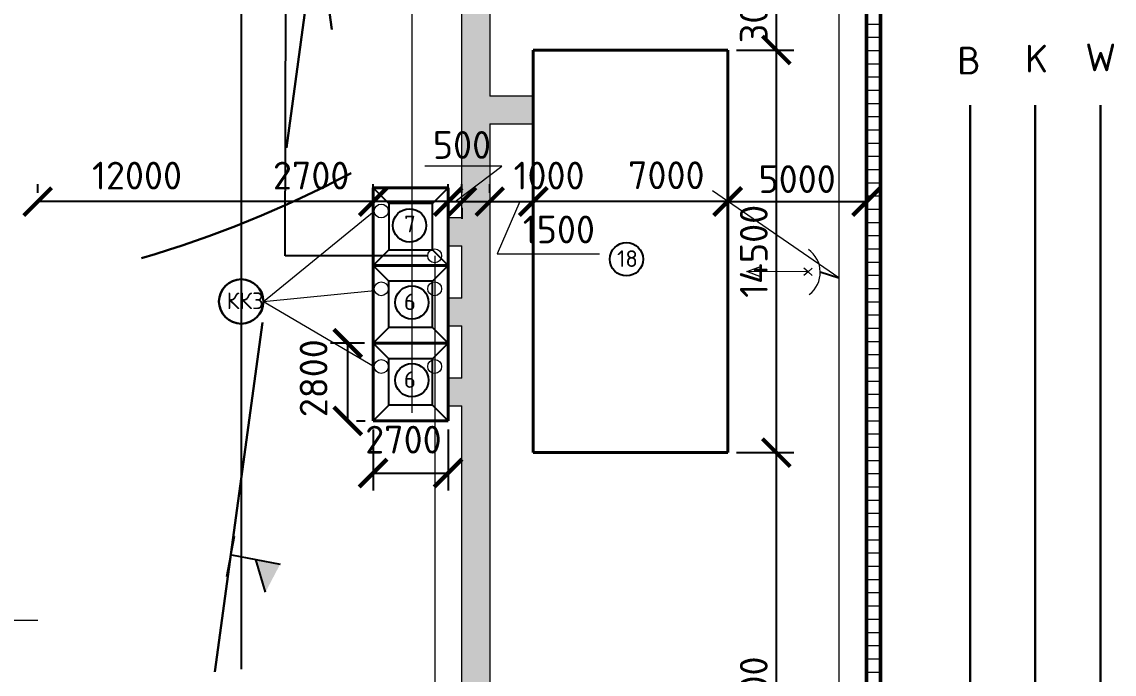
# Model space of a CAD drawing. Header units: millimetres. Extents: x -782 to 10910, y 3841 to 13237.
# Drawn here: x 6476.3 to 6555, y 9066.8 to 9113.8 of the extents above; entities that cross this region are included whole.
import ezdxf

# ---------------------------------------------------------------- set-up
doc = ezdxf.new("R2010")
doc.units = ezdxf.units.MM
doc.linetypes.add('штриховая2', pattern=[9.525, 6.35, -3.175])
doc.layers.add('1', color=7, linetype='Continuous')
for name, color, linetype, lineweight in [('желтый', 2, 'Continuous', 30), ('красный', 1, 'Continuous', 30), ('Оbводка', 1, 'Continuous', 90), ('Тонкая 0.3', 140, 'Continuous', 25)]:
    doc.layers.add(name, color=color, linetype=linetype, lineweight=lineweight)
doc.styles.add('2.5', font='isocpeur.ttf', dxfattribs={"height": 2})
doc.styles.add('Isocpeur', font='isocpeur.ttf')
doc.dimstyles.new('М500 стройгенп', dxfattribs={"dimtxt": 2, "dimasz": 2, "dimexe": 1.25, "dimexo": 0.625, "dimtad": 1, "dimlfac": 500, "dimtxsty": '2.5', "dimblk": 'ARCHTICK', "dimcen": 2.5, "dimadec": 0, "dimazin": 0, "dimtfac": 1, "dimtmove": 0, "dimatfit": 3, "dimfxl": 1, "dimarcsym": 0})

# ---------------------------------------------------------------- blocks, each defined once
blk = doc.blocks.new('_ArchTick')
at = {"color": 0, "linetype": 'ByBlock', "const_width": 0.15}
blk.add_lwpolyline([(-0.5, -0.5), (0.5, 0.5)], dxfattribs=at)
blk = doc.blocks.new('*D597')
at = {"color": 0, "lineweight": -2, "transparency": 16777216}
for p, q in [((6507.035, 9100.877), (6505.035, 9100.877)), ((6507.035, 9100.877), (6508.035, 9100.877)), ((6508.035, 9100.877), (6510.035, 9100.877)), ((6507.035, 9100.428), (6507.035, 9099.627)), ((6508.035, 9100.428), (6508.035, 9099.627))]:
    blk.add_line(p, q, dxfattribs=at)
at = {"layer": 'Defpoints', "color": 0, "lineweight": -3, "transparency": 16777216}
for p in [(6507.035, 9101.053), (6508.035, 9101.053), (6508.035, 9100.877)]:
    blk.add_point(p, dxfattribs=at)
at = {"color": 0, "lineweight": -2, "transparency": 16777216, "xscale": 2, "yscale": 2, "zscale": 2}
blk.add_blockref('_ArchTick', (6507.035, 9100.877), dxfattribs=at)
at = {"color": 0, "lineweight": -2, "transparency": 16777216, "xscale": 2, "yscale": 2, "zscale": 2, "rotation": 180}
blk.add_blockref('_ArchTick', (6508.035, 9100.877), dxfattribs=at)
at = {"color": 0, "lineweight": 20, "transparency": 16777216, "insert": (6508.035, 9104.959), "char_height": 2, "attachment_point": 5, "style": '2.5'}
blk.add_mtext('500', dxfattribs=at)
blk = doc.blocks.new('*D598')
at = {"color": 0, "lineweight": -2, "transparency": 16777216}
for p, q in [((6508.035, 9101.502), (6508.035, 9102.127)), ((6510.035, 9101.502), (6510.035, 9102.127)), ((6508.035, 9100.877), (6510.035, 9100.877))]:
    blk.add_line(p, q, dxfattribs=at)
at = {"layer": 'Defpoints', "color": 0, "lineweight": -3, "transparency": 16777216}
for p in [(6508.035, 9100.877), (6510.035, 9100.877), (6510.035, 9100.877)]:
    blk.add_point(p, dxfattribs=at)
at = {"color": 0, "lineweight": -2, "transparency": 16777216, "xscale": 2, "yscale": 2, "zscale": 2, "rotation": 180}
blk.add_blockref('_ArchTick', (6508.035, 9100.877), dxfattribs=at)
at = {"color": 0, "lineweight": -2, "transparency": 16777216, "xscale": 2, "yscale": 2, "zscale": 2}
blk.add_blockref('_ArchTick', (6510.035, 9100.877), dxfattribs=at)
at = {"color": 0, "lineweight": 20, "transparency": 16777216, "insert": (6514.308, 9102.752), "char_height": 2, "attachment_point": 5, "style": '2.5'}
blk.add_mtext('1000', dxfattribs=at)
blk = doc.blocks.new('*D599')
at = {"color": 0, "lineweight": -2, "transparency": 16777216}
for p, q in [((6510.035, 9101.502), (6510.035, 9102.127)), ((6513.173, 9101.502), (6513.173, 9102.127)), ((6510.035, 9100.877), (6513.173, 9100.877))]:
    blk.add_line(p, q, dxfattribs=at)
at = {"layer": 'Defpoints', "color": 0, "lineweight": -3, "transparency": 16777216}
for p in [(6510.035, 9100.877), (6513.173, 9100.877), (6513.173, 9100.877)]:
    blk.add_point(p, dxfattribs=at)
at = {"color": 0, "lineweight": -2, "transparency": 16777216, "xscale": 2, "yscale": 2, "zscale": 2, "rotation": 180}
blk.add_blockref('_ArchTick', (6510.035, 9100.877), dxfattribs=at)
at = {"color": 0, "lineweight": -2, "transparency": 16777216, "xscale": 2, "yscale": 2, "zscale": 2}
blk.add_blockref('_ArchTick', (6513.173, 9100.877), dxfattribs=at)
at = {"color": 0, "lineweight": 20, "transparency": 16777216, "insert": (6515.013, 9098.872), "char_height": 2, "attachment_point": 5, "style": '2.5'}
blk.add_mtext('1500', dxfattribs=at)
blk = doc.blocks.new('*D600')
at = {"color": 0, "lineweight": -2, "transparency": 16777216}
for p, q in [((6513.173, 9101.502), (6513.173, 9102.151)), ((6527.173, 9101.502), (6527.173, 9102.151)), ((6513.173, 9100.901), (6527.173, 9100.901))]:
    blk.add_line(p, q, dxfattribs=at)
at = {"layer": 'Defpoints', "color": 0, "lineweight": -3, "transparency": 16777216}
for p in [(6513.173, 9100.877), (6527.173, 9100.901), (6527.173, 9100.877)]:
    blk.add_point(p, dxfattribs=at)
at = {"color": 0, "lineweight": -2, "transparency": 16777216, "xscale": 2, "yscale": 2, "zscale": 2, "rotation": 180}
blk.add_blockref('_ArchTick', (6513.173, 9100.901), dxfattribs=at)
at = {"color": 0, "lineweight": -2, "transparency": 16777216, "xscale": 2, "yscale": 2, "zscale": 2}
blk.add_blockref('_ArchTick', (6527.173, 9100.901), dxfattribs=at)
at = {"color": 0, "lineweight": 20, "transparency": 16777216, "insert": (6522.75, 9102.776), "char_height": 2, "attachment_point": 5, "style": '2.5'}
blk.add_mtext('7000', dxfattribs=at)
blk = doc.blocks.new('*D585')
at = {"color": 0, "lineweight": -2, "transparency": 16777216}
for p, q in [((6527.173, 9101.502), (6527.173, 9102.127)), ((6537.173, 9101.502), (6537.173, 9102.127)), ((6527.173, 9100.877), (6537.173, 9100.877))]:
    blk.add_line(p, q, dxfattribs=at)
at = {"layer": 'Defpoints', "color": 0, "lineweight": -3, "transparency": 16777216}
for p in [(6527.173, 9100.877), (6537.173, 9100.877), (6537.173, 9100.877)]:
    blk.add_point(p, dxfattribs=at)
at = {"color": 0, "lineweight": -2, "transparency": 16777216, "xscale": 2, "yscale": 2, "zscale": 2, "rotation": 180}
blk.add_blockref('_ArchTick', (6527.173, 9100.877), dxfattribs=at)
at = {"color": 0, "lineweight": -2, "transparency": 16777216, "xscale": 2, "yscale": 2, "zscale": 2}
blk.add_blockref('_ArchTick', (6537.173, 9100.877), dxfattribs=at)
at = {"color": 0, "lineweight": 20, "transparency": 16777216, "insert": (6532.173, 9102.502), "char_height": 2, "attachment_point": 5, "style": '2.5'}
blk.add_mtext('5000', dxfattribs=at)
blk = doc.blocks.new('*D601')
at = {"color": 0, "lineweight": -2, "transparency": 16777216}
for p, q in [((6501.635, 9101.502), (6501.635, 9102.127)), ((6507.035, 9101.502), (6507.035, 9102.127)), ((6507.035, 9100.877), (6501.635, 9100.877))]:
    blk.add_line(p, q, dxfattribs=at)
at = {"layer": 'Defpoints', "color": 0, "lineweight": -3, "transparency": 16777216}
for p in [(6501.635, 9100.877), (6501.635, 9100.877), (6507.035, 9100.877)]:
    blk.add_point(p, dxfattribs=at)
at = {"color": 0, "lineweight": -2, "transparency": 16777216, "xscale": 2, "yscale": 2, "zscale": 2, "rotation": 180}
blk.add_blockref('_ArchTick', (6501.635, 9100.877), dxfattribs=at)
at = {"color": 0, "lineweight": -2, "transparency": 16777216, "xscale": 2, "yscale": 2, "zscale": 2}
blk.add_blockref('_ArchTick', (6507.035, 9100.877), dxfattribs=at)
at = {"color": 0, "lineweight": 20, "transparency": 16777216, "insert": (6497.173, 9102.752), "char_height": 2, "attachment_point": 5, "style": '2.5'}
blk.add_mtext('2700', dxfattribs=at)
blk = doc.blocks.new('*D586')
at = {"color": 0, "lineweight": -2, "transparency": 16777216}
for p, q in [((6477.48, 9101.502), (6477.48, 9102.127)), ((6501.635, 9101.502), (6501.635, 9102.127)), ((6501.635, 9100.877), (6477.48, 9100.877))]:
    blk.add_line(p, q, dxfattribs=at)
at = {"layer": 'Defpoints', "color": 0, "lineweight": -3, "transparency": 16777216}
for p in [(6477.48, 9100.877), (6477.48, 9100.877), (6501.635, 9100.877)]:
    blk.add_point(p, dxfattribs=at)
at = {"color": 0, "lineweight": -2, "transparency": 16777216, "xscale": 2, "yscale": 2, "zscale": 2, "rotation": 180}
blk.add_blockref('_ArchTick', (6477.48, 9100.877), dxfattribs=at)
at = {"color": 0, "lineweight": -2, "transparency": 16777216, "xscale": 2, "yscale": 2, "zscale": 2}
blk.add_blockref('_ArchTick', (6501.635, 9100.877), dxfattribs=at)
at = {"color": 0, "lineweight": 20, "transparency": 16777216, "insert": (6484.632, 9102.752), "char_height": 2, "attachment_point": 5, "style": '2.5'}
blk.add_mtext('12000', dxfattribs=at)
blk = doc.blocks.new('*D609')
at = {"color": 0, "lineweight": -2, "transparency": 16777216}
for p, q in [((6527.798, 9082.797), (6531.926, 9082.797)), ((6530.676, 9046.814), (6530.676, 9082.797)), ((6526.406, 9046.814), (6531.926, 9046.814))]:
    blk.add_line(p, q, dxfattribs=at)
at = {"layer": 'Defpoints', "color": 0, "lineweight": -3, "transparency": 16777216}
for p in [(6527.173, 9082.797), (6530.676, 9082.797), (6525.781, 9046.814)]:
    blk.add_point(p, dxfattribs=at)
at = {"color": 0, "lineweight": -2, "transparency": 16777216, "xscale": 2, "yscale": 2, "zscale": 2}
for p, rotation in [((6530.676, 9082.797), 90), ((6530.676, 9046.814), 270)]:
    blk.add_blockref('_ArchTick', p, dxfattribs=dict(at, rotation=rotation))
at = {"color": 0, "lineweight": 20, "transparency": 16777216, "insert": (6529.051, 9064.805), "char_height": 2, "attachment_point": 5, "rotation": 90, "style": '2.5'}
blk.add_mtext('18000', dxfattribs=at)
blk = doc.blocks.new('*D610')
at = {"color": 0, "lineweight": -2, "transparency": 16777216}
for p, q in [((6527.798, 9111.797), (6531.926, 9111.797)), ((6530.676, 9082.797), (6530.676, 9111.797)), ((6527.798, 9082.797), (6531.926, 9082.797))]:
    blk.add_line(p, q, dxfattribs=at)
at = {"layer": 'Defpoints', "color": 0, "lineweight": -3, "transparency": 16777216}
for p in [(6527.173, 9111.797), (6530.676, 9111.797), (6527.173, 9082.797)]:
    blk.add_point(p, dxfattribs=at)
at = {"color": 0, "lineweight": -2, "transparency": 16777216, "xscale": 2, "yscale": 2, "zscale": 2}
for p, rotation in [((6530.676, 9111.797), 90), ((6530.676, 9082.797), 270)]:
    blk.add_blockref('_ArchTick', p, dxfattribs=dict(at, rotation=rotation))
at = {"color": 0, "lineweight": 20, "transparency": 16777216, "insert": (6529.051, 9097.297), "char_height": 2, "attachment_point": 5, "rotation": 90, "style": '2.5'}
blk.add_mtext('14500', dxfattribs=at)
blk = doc.blocks.new('*D618')
at = {"color": 0, "lineweight": -2, "transparency": 16777216}
for p, q in [((6501.635, 9084.454), (6501.635, 9080.075)), ((6507.035, 9084.454), (6507.035, 9080.075)), ((6501.635, 9081.325), (6507.035, 9081.325))]:
    blk.add_line(p, q, dxfattribs=at)
at = {"layer": 'Defpoints', "color": 0, "lineweight": -3, "transparency": 16777216}
for p in [(6501.635, 9085.079), (6507.035, 9085.079), (6507.035, 9081.325)]:
    blk.add_point(p, dxfattribs=at)
at = {"color": 0, "lineweight": -2, "transparency": 16777216, "xscale": 2, "yscale": 2, "zscale": 2, "rotation": 180}
blk.add_blockref('_ArchTick', (6501.635, 9081.325), dxfattribs=at)
at = {"color": 0, "lineweight": -2, "transparency": 16777216, "xscale": 2, "yscale": 2, "zscale": 2}
blk.add_blockref('_ArchTick', (6507.035, 9081.325), dxfattribs=at)
at = {"color": 0, "lineweight": 20, "transparency": 16777216, "insert": (6503.819, 9083.734), "char_height": 2, "attachment_point": 5, "style": '2.5'}
blk.add_mtext('2700', dxfattribs=at)
blk = doc.blocks.new('*D619')
at = {"color": 0, "lineweight": -2, "transparency": 16777216}
for p, q in [((6501.01, 9090.679), (6498.56, 9090.679)), ((6499.81, 9085.079), (6499.81, 9090.679)), ((6500.435, 9085.079), (6501.06, 9085.079))]:
    blk.add_line(p, q, dxfattribs=at)
at = {"layer": 'Defpoints', "color": 0, "lineweight": -3, "transparency": 16777216}
for p in [(6499.81, 9090.679), (6501.635, 9090.679), (6499.81, 9085.079)]:
    blk.add_point(p, dxfattribs=at)
at = {"color": 0, "lineweight": -2, "transparency": 16777216, "xscale": 2, "yscale": 2, "zscale": 2}
for p, rotation in [((6499.81, 9090.679), 90), ((6499.81, 9085.079), 270)]:
    blk.add_blockref('_ArchTick', p, dxfattribs=dict(at, rotation=rotation))
at = {"color": 0, "lineweight": 20, "transparency": 16777216, "insert": (6497.348, 9088.159), "char_height": 2, "attachment_point": 5, "rotation": 90, "style": '2.5'}
blk.add_mtext('2800', dxfattribs=at)
blk = doc.blocks.new('*D594')
at = {"color": 0, "lineweight": -2, "transparency": 16777216}
for p, q in [((6519.798, 9117.797), (6531.926, 9117.797)), ((6530.676, 9111.797), (6530.676, 9117.797)), ((6527.798, 9111.797), (6531.926, 9111.797))]:
    blk.add_line(p, q, dxfattribs=at)
at = {"layer": 'Defpoints', "color": 0, "lineweight": -3, "transparency": 16777216}
for p in [(6519.173, 9117.797), (6530.676, 9117.797), (6527.173, 9111.797)]:
    blk.add_point(p, dxfattribs=at)
at = {"color": 0, "lineweight": -2, "transparency": 16777216, "xscale": 2, "yscale": 2, "zscale": 2}
for p, rotation in [((6530.676, 9117.797), 90), ((6530.676, 9111.797), 270)]:
    blk.add_blockref('_ArchTick', p, dxfattribs=dict(at, rotation=rotation))
at = {"color": 0, "lineweight": 25, "transparency": 16777216, "insert": (6529.051, 9115.043), "char_height": 2, "attachment_point": 5, "rotation": 90, "style": '2.5'}
blk.add_mtext('3000', dxfattribs=at)

msp = doc.modelspace()

# ---------------------------------------------------------------- hatches: boundary and pattern name
at = {"lineweight": 20}
h = msp.add_hatch(dxfattribs=at)
h.set_pattern_fill('AR-CONC', color=256, scale=0.02)
h.set_pattern_definition([(50, (4026.885, 5926.6053), (3.6436934, -0.3187817), [0.381, -4.191]), (355, (4026.885, 5926.6053), (-0.7048684, 3.821137), [0.3048, -3.3528117]), (100.45144, (4027.1887, 5926.5787), (2.938825, 3.502355), [0.3238002, -3.561805]), (46.1842, (4026.885, 5927.6213), (5.421581, -0.8408466), [0.5715, -6.2865]), (96.63556, (4027.337, 5927.551), (4.748083, 4.9485225), [0.4857005, -5.342712]), (351.18415, (4026.885, 5927.621), (4.748083, 4.9485225), [0.457199, -5.029195]), (21, (4027.393, 5927.3673), (3.0322878, -2.045304), [0.381, -4.191]), (326, (4027.393, 5927.3673), (1.2360406, 3.6837593), [0.3048, -3.3528]), (71.451445, (4027.6458, 5927.197), (4.2683284, 1.6384554), [0.3238002, -3.5617988]), (37.5, (4026.885, 5926.6053), (0.06177207, 1.69110078), [0, -3.31216, 0, -3.4036, 0, -3.3655]), (7.5, (4026.885, 5926.6053), (1.33639325, 2.0036115), [0, -1.94056, 0, -3.23596, 0, -1.2827]), (327.5, (4025.7522, 5926.6053), (2.7118119, -0.1145749), [0, -1.27, 0, -3.9624, 0, -5.2578]), (317.5, (4025.2442, 5926.6053), (2.9625836, 0.5085298), [0, -1.651, 0, -2.63144, 0, -3.7338])])
h.paths.add_polyline_path([(6513.781172, 9021.404385), (6512.781172, 9021.404385), (6512.781172, 9025.404375), (6513.781172, 9025.404375), (6513.781172, 9027.404375), (6512.781172, 9027.404375), (6512.781172, 9031.404365), (6513.781172, 9031.404365), (6513.781172, 9033.404365), (6512.781172, 9033.404365), (6512.781172, 9037.404355), (6513.781172, 9037.404355), (6513.781172, 9039.404355), (6512.781172, 9039.404355), (6512.781172, 9042.764344), (6513.781172, 9042.764344), (6513.781172, 9044.764344), (6512.781172, 9044.764344), (6512.781172, 9048.601544), (6510.781172, 9048.601544), (6510.781172, 9021.404385), (6492.070904, 9021.404385), (6492.070904, 9028.01465), (6510.781172, 9028.01465), (6510.781172, 9030.01465), (6508.270877, 9030.01465), (6508.270877, 9031.014535), (6506.270877, 9031.014592), (6506.270877, 9030.01465), (6502.870886, 9030.01465), (6502.870886, 9031.01465), (6500.870886, 9031.01465), (6500.870886, 9030.01465), (6497.470895, 9030.01465), (6497.470895, 9031.01465), (6495.470895, 9031.01465), (6495.470895, 9030.01465), (6492.070904, 9030.01465), (6492.070904, 9031.01465), (6490.070904, 9031.01465), (6490.070904, 9030.01465), (6490.070904, 9028.01465), (6490.070904, 9016.61547), (6492.070904, 9016.61547), (6492.070904, 9019.404385), (6510.781172, 9019.404385), (6510.781172, 9016.61547), (6512.781172, 9016.61547), (6512.781172, 9019.404385), (6513.781172, 9019.404385)])
h.paths.add_polyline_path([(6512.781172, 9050.814465), (6510.035111, 9050.814465), (6510.035111, 9053.551762), (6508.035111, 9053.551762), (6508.035111, 9048.814465), (6510.781172, 9048.814465), (6510.781172, 9048.601544), (6512.781172, 9048.601544)])
h.paths.add_polyline_path([(6510.035111, 9057.142529), (6508.035111, 9057.142529), (6508.035111, 9053.551762), (6510.035111, 9053.551762)])
h.paths.add_polyline_path([(6510.035111, 9106.48407), (6513.172605, 9106.48407), (6513.172605, 9108.48407), (6510.035111, 9108.48407), (6510.035111, 9119.838838), (6508.035111, 9118.245306), (6508.035111, 9099.699074), (6507.035111, 9099.699074), (6507.035111, 9097.699074), (6508.035111, 9097.699074), (6508.035111, 9093.924772), (6507.035111, 9093.924772), (6507.035111, 9092.441175), (6507.035111, 9091.924772), (6508.035111, 9091.924772), (6508.035111, 9088.169466), (6507.035111, 9088.169466), (6507.035111, 9086.841184), (6507.035111, 9086.169466), (6508.035111, 9086.169466), (6508.035111, 9057.142529), (6510.035111, 9057.142529)])
h.paths.add_polyline_path([(6510.035111, 9154.325265), (6508.035111, 9154.325265), (6508.035111, 9152.334496), (6510.035111, 9152.334496)])
h.paths.add_polyline_path([(6510.035111, 9156.316034), (6508.035111, 9156.316034), (6508.035111, 9154.325265), (6510.035111, 9154.325265)])
h.paths.add_polyline_path([(6510.035111, 9183.905936), (6508.035111, 9183.494355), (6508.035111, 9156.316034), (6510.035111, 9156.316034)])
h.paths.add_polyline_path([(6360.57102, 9024.340223), (6363.571015, 9024.340223), (6363.571015, 9027.220218), (6360.57102, 9027.220218)], flags=9)
h.paths.add_polyline_path([(6357.528508, 9214.556619), (6360.768503, 9214.556619), (6360.768503, 9217.436615), (6357.528508, 9217.436615)], flags=9)
h.paths.add_polyline_path([(6231.332662, 9218.900235), (6234.572656, 9218.900235), (6234.572656, 9221.78023), (6231.332662, 9221.78023)], flags=9)
h.paths.add_polyline_path([(6231.272662, 9024.340223), (6234.632656, 9024.340223), (6234.632656, 9027.220218), (6231.272662, 9027.220218)], flags=9)
h.paths.add_polyline_path([(6471.45222, 9024.340223), (6474.692215, 9024.340223), (6474.692215, 9027.220218), (6471.45222, 9027.220218)], flags=9)
h.paths.add_polyline_path([(6490.987901, 9218.900235), (6493.987896, 9218.900235), (6493.987896, 9221.78023), (6490.987901, 9221.78023)], flags=9)
h.paths.add_polyline_path([(6517.79397, 9051.516969), (6521.99397, 9051.516969), (6521.99397, 9056.316969), (6517.79397, 9056.316969)], flags=9)
h.paths.add_polyline_path([(6517.723695, 9055.572645), (6521.923695, 9055.572645), (6521.923695, 9060.372645), (6517.723695, 9060.372645)], flags=9)
h.paths.add_polyline_path([(6208.176784, 9114.453668), (6213.196784, 9114.453668), (6213.196784, 9120.067002), (6208.176784, 9120.067002)], flags=9)
h.paths.add_polyline_path([(6365.325555, 9253.671465), (6370.345555, 9253.671465), (6370.345555, 9259.284798), (6365.325555, 9259.284798)], flags=9)
h.paths.add_polyline_path([(6516.251567, 9149.195588), (6519.451567, 9149.195588), (6519.451567, 9153.995588), (6516.251567, 9153.995588)], flags=9)
h.paths.add_polyline_path([(6516.562407, 9152.152843), (6519.162407, 9152.152843), (6519.162407, 9156.952843), (6516.562407, 9156.952843)], flags=9)
h.paths.add_polyline_path([(6516.415697, 9155.066176), (6519.015697, 9155.066176), (6519.015697, 9159.866176), (6516.415697, 9159.866176)], flags=9)
h.paths.add_polyline_path([(6495.873183, 9092.355936), (6499.233177, 9092.355936), (6499.233177, 9095.235931), (6495.873183, 9095.235931)], flags=9)
h.paths.add_polyline_path([(6495.873183, 9052.224711), (6499.353177, 9052.224711), (6499.353177, 9055.104706), (6495.873183, 9055.104706)], flags=9)
h.paths.add_polyline_path([(6527.263828, 9052.224711), (6530.623822, 9052.224711), (6530.623822, 9055.104706), (6527.263828, 9055.104706)], flags=9)
h.paths.add_polyline_path([(6485.615096, 9239.065095), (6487.655093, 9239.065095), (6487.655093, 9241.94509), (6485.615096, 9241.94509)], flags=9)
h.paths.add_polyline_path([(6519.363728, 9132.893055), (6521.403725, 9132.893055), (6521.403725, 9135.77305), (6519.363728, 9135.77305)], flags=9)
h.paths.add_polyline_path([(6518.932387, 9095.392238), (6520.972384, 9095.392238), (6520.972384, 9098.272233), (6518.932387, 9098.272233)], flags=9)
h.paths.add_polyline_path([(6500.354024, 9035.791606), (6501.914022, 9035.791606), (6501.914022, 9038.671602), (6500.354024, 9038.671602)], flags=25)
h.paths.add_polyline_path([(6489.934946, 9036.095319), (6491.374944, 9036.095319), (6491.374944, 9038.975315), (6489.934946, 9038.975315)], flags=9)
h.paths.add_polyline_path([(6494.954033, 9035.791606), (6496.514031, 9035.791606), (6496.514031, 9038.671602), (6494.954033, 9038.671602)], flags=25)
h.paths.add_polyline_path([(6512.254757, 9208.566535), (6514.054754, 9208.566535), (6514.054754, 9211.446531), (6512.254757, 9211.446531)], flags=9)
h.paths.add_polyline_path([(6518.91799, 9042.751817), (6520.357988, 9042.751817), (6520.357988, 9045.631812), (6518.91799, 9045.631812)], flags=9)
h.paths.add_polyline_path([(6506.944759, 9235.949613), (6509.104755, 9235.949613), (6509.104755, 9238.829609), (6506.944759, 9238.829609)], flags=9)
h.paths.add_polyline_path([(6500.82283, 9120.110239), (6502.862826, 9120.110239), (6502.862826, 9122.990234), (6500.82283, 9122.990234)], flags=9)
h.paths.add_polyline_path([(6496.686391, 9240.311002), (6498.726387, 9240.311002), (6498.726387, 9243.190998), (6496.686391, 9243.190998)], flags=9)
h.paths.add_polyline_path([(6503.568085, 9086.684285), (6505.008082, 9086.684285), (6505.008082, 9089.564281), (6503.568085, 9089.564281)], flags=9)
h.paths.add_polyline_path([(6519.510105, 9019.879181), (6520.710103, 9019.879181), (6520.710103, 9022.759176), (6519.510105, 9022.759176)], flags=9)
h.paths.add_polyline_path([(6513.239592, 9194.776921), (6514.67959, 9194.776921), (6514.67959, 9197.656917), (6513.239592, 9197.656917)], flags=9)
h.paths.add_polyline_path([(6498.624572, 9208.88051), (6500.664569, 9208.88051), (6500.664569, 9211.760506), (6498.624572, 9211.760506)], flags=9)
h.paths.add_polyline_path([(6498.78591, 9192.596245), (6500.825907, 9192.596245), (6500.825907, 9195.47624), (6498.78591, 9195.47624)], flags=9)
h.paths.add_polyline_path([(6498.863272, 9203.6489), (6500.30327, 9203.6489), (6500.30327, 9206.528895), (6498.863272, 9206.528895)], flags=9)
h.paths.add_polyline_path([(6510.659934, 9001.033636), (6512.099931, 9001.033636), (6512.099931, 9003.913631), (6510.659934, 9003.913631)], flags=9)
h.paths.add_polyline_path([(6519.279173, 9031.96328), (6520.479171, 9031.96328), (6520.479171, 9034.843275), (6519.279173, 9034.843275)], flags=9)
h.paths.add_polyline_path([(6519.510105, 9025.879171), (6520.710103, 9025.879171), (6520.710103, 9028.759166), (6519.510105, 9028.759166)], flags=9)
h.paths.add_polyline_path([(6518.91799, 9037.351826), (6520.357988, 9037.351826), (6520.357988, 9040.231821), (6518.91799, 9040.231821)], flags=9)
h.paths.add_polyline_path([(6505.701501, 9036.45192), (6507.741498, 9036.45192), (6507.741498, 9039.331915), (6505.701501, 9039.331915)], flags=25)
h.paths.add_polyline_path([(6503.568085, 9097.884267), (6505.008082, 9097.884267), (6505.008082, 9100.764262), (6503.568085, 9100.764262)], flags=9)
h.paths.add_polyline_path([(6503.568085, 9092.284276), (6505.008082, 9092.284276), (6505.008082, 9095.164271), (6503.568085, 9095.164271)], flags=9)
h.paths.add_polyline_path([(6508.035111, 9152.334496), (6508.035111, 9118.245306), (6510.035111, 9119.838838), (6510.035111, 9152.334496)])
h = msp.add_hatch(dxfattribs=at)
h.set_pattern_fill('ANSI31', color=256, scale=0.3, angle=135)
h.set_pattern_definition([(180, (4026.8851, 5926.6053), (-2e-16, -0.9525), [])])
h.paths.add_polyline_path([(6538.172605, 9259.344312), (6537.172605, 9258.344312), (6537.172605, 9233.61547), (6538.172605, 9233.61547)])
h.paths.add_polyline_path([(6538.172605, 9053.551762), (6537.172605, 9053.551762), (6537.172605, 9016.61547), (6538.172605, 9016.61547)])
h.paths.add_polyline_path([(6538.172605, 9009.61547), (6537.172605, 9009.61547), (6537.172605, 8986.401359), (6538.172605, 8985.401359)])
h.paths.add_polyline_path([(6538.172605, 9057.142529), (6537.172605, 9057.142529), (6537.172605, 9053.551762), (6538.172605, 9053.551762)])
h.paths.add_polyline_path([(6538.172605, 9152.334496), (6537.172605, 9152.334496), (6537.172605, 9057.142529), (6538.172605, 9057.142529)])
h.paths.add_polyline_path([(6538.172605, 9154.325265), (6537.172605, 9154.325265), (6537.172605, 9152.334496), (6538.172605, 9152.334496)])
h.paths.add_polyline_path([(6538.172605, 9156.316034), (6537.172605, 9156.316034), (6537.172605, 9154.325265), (6538.172605, 9154.325265)])
h.paths.add_polyline_path([(6538.172605, 9226.61547), (6537.172605, 9226.61547), (6537.172605, 9218.568271), (6538.172605, 9218.568271)])
h.paths.add_polyline_path([(6537.172605, 9216.939077), (6538.172605, 9216.939077), (6538.172605, 9218.568271), (6537.172605, 9218.568271)])
h.paths.add_polyline_path([(6538.172605, 9214.939077), (6537.172605, 9214.939077), (6537.172605, 9156.316034), (6538.172605, 9156.316034)])
at = {"lineweight": 25}
h = msp.add_hatch(dxfattribs=at)
h.set_pattern_fill('ANSI31', color=256)
h.set_pattern_definition([(45, (6851.526, 4552.808), (-2.245064, 2.245064), [])])
h.paths.add_polyline_path([(6483.334411, 9016.61547), (6477.797726, 9016.61547), (6477.797726, 9009.61547), (6482.37745, 9009.61547)])
h.paths.add_polyline_path([(6455.687315, 9019.200794), (6456.000766, 9021.499274, -0.033531004), (6453.579968, 9023.61547), (6271.579968, 9023.61547, -0.033546474), (6269.15799, 9021.498375), (6269.472099, 9019.200722, -0.454591532), (6271.288814, 9017.61547), (6453.871122, 9017.61547, -0.454492205)])
h.paths.add_polyline_path([(6481.777404, 9237.86163), (6480.697928, 9237.968929, -0.097320235), (6472.527177, 9233.622041), (6242.782491, 9233.615504), (6241.687304, 9225.604406, -0.071737884), (6248.463912, 9226.615189), (6254.609405, 9226.644907, -0.164269753), (6269.15799, 9221.732565), (6269.472099, 9224.030218, -0.374956444), (6268.088819, 9225.61547, -1), (6271.288814, 9225.61547), (6453.871122, 9225.61547, -1), (6457.071117, 9225.61547, -0.381458001), (6455.651717, 9224.025698), (6455.969685, 9221.678496, -0.164703998), (6470.550531, 9226.61547), (6483.300888, 9226.61547)])
h.paths.add_polyline_path([(6247.829412, 9227.743028, -1), (6248.149412, 9227.743028, -1)], flags=16)
h.paths.add_polyline_path([(6455.651717, 9224.025698, -0.447745786), (6453.871122, 9225.61547), (6271.288814, 9225.61547, -0.454591532), (6269.472099, 9224.030218), (6269.15799, 9221.732565, -0.033546474), (6271.579968, 9219.61547), (6453.609888, 9219.6159, -0.032682346), (6455.969685, 9221.678496)])
h.paths.add_polyline_path([(6383.454763, 9225.01787), (6383.454763, 9231.61787), (6378.654763, 9231.61787), (6378.654763, 9225.01787)], flags=24)
h.paths.add_polyline_path([(6383.454763, 9217.669368), (6383.454763, 9224.269368), (6378.654763, 9224.269368), (6378.654763, 9217.669368)], flags=9)
h.paths.add_polyline_path([(6283.517122, 9217.94047), (6289.717122, 9217.94047), (6289.717122, 9222.74047), (6283.517122, 9222.74047)], flags=9)
at = {"lineweight": 20}
h = msp.add_hatch(dxfattribs=at)
h.set_pattern_fill('AR-CONC', color=256, scale=0.025)
h.set_pattern_definition([(50, (6851.526, 4552.808), (4.5546167, -0.398477), [0.47625, -5.23875]), (355, (6851.526, 4552.808), (-0.8810855, 4.776421), [0.381, -4.1910146]), (100.45144, (6851.9056, 4552.775), (3.673531, 4.377944), [0.40475, -4.452256]), (46.1842, (6851.526, 4554.078), (6.776976, -1.051058), [0.714375, -7.858125]), (96.63556, (6852.091, 4553.9905), (5.935103, 6.185653), [0.607126, -6.67839]), (351.18415, (6851.526, 4554.078), (5.935103, 6.185653), [0.571499, -6.286493]), (21, (6852.161, 4553.7606), (3.7903598, -2.55663), [0.47625, -5.23875]), (326, (6852.161, 4553.7606), (1.5450507, 4.604699), [0.381, -4.191]), (71.45144, (6852.477, 4553.5475), (5.3354105, 2.0480692), [0.40475, -4.4522484]), (37.5, (6851.526, 4552.808), (0.0772151, 2.11387597), [0, -4.1402, 0, -4.2545, 0, -4.206875]), (7.5, (6851.526, 4552.808), (1.6704916, 2.5045144), [0, -2.4257, 0, -4.04495, 0, -1.603375]), (327.5, (6850.11, 4552.808), (3.3897649, -0.1432186), [0, -1.5875, 0, -4.953, 0, -6.57225]), (317.5, (6849.475, 4552.808), (3.7032295, 0.6356623), [0, -2.06375, 0, -3.2893, 0, -4.66725])])
h.paths.add_polyline_path([(6535.172605, 9016.61547), (6483.334411, 9016.61547), (6482.37745, 9009.61547), (6535.172605, 9009.61547)])
edge = h.paths.add_edge_path()
edge.add_line((6483.334411, 9016.61547), (6464.488928, 9016.61547))
edge.add_arc((6464.488928, 9028.615856), 12.000386, 223.86662461, 270, ccw=False)
edge.add_line((6455.837191, 9020.299805), (6455.687315, 9019.200794))
edge.add_arc((6455.471119, 9017.61547), 1.599997, 0, 82.23429528, ccw=False)
edge.add_arc((6455.471119, 9017.61547), 1.599997, -180, 0, ccw=False)
edge.add_line((6453.871122, 9017.61547), (6271.288814, 9017.61547))
edge.add_arc((6269.688817, 9017.61547), 1.599997, -180, 0, ccw=False)
edge.add_arc((6269.688817, 9017.61547), 1.599997, 97.78457087, 180, ccw=False)
edge.add_line((6269.472099, 9019.200722), (6269.321957, 9020.298985))
edge.add_arc((6260.671008, 9028.615856), 12.000386, 270, 316.12794469, ccw=False)
edge.add_line((6260.671008, 9016.61547), (6241.825525, 9016.61547))
edge.add_line((6241.825525, 9016.61547), (6242.782486, 9009.61547))
edge.add_line((6242.782486, 9009.61547), (6482.37745, 9009.61547))
edge.add_line((6482.37745, 9009.61547), (6483.334411, 9016.61547))
edge = h.paths.add_edge_path()
edge.add_arc((6464.488928, 9028.615856), 12.000386, 204.62550124, 223.86662461, ccw=False)
edge.add_line((6453.579968, 9023.61547), (6360.832219, 9023.61547))
edge.add_arc((6359.698326, 9024.008259), 1.199998, 199.10645728, 340.89354272, ccw=False)
edge.add_line((6358.564434, 9023.61547), (6271.579968, 9023.61547))
edge.add_arc((6260.671008, 9028.615856), 12.000386, 316.12794469, 335.37449876, ccw=False)
edge.add_line((6269.321957, 9020.298985), (6269.472099, 9019.200722))
edge.add_arc((6269.688817, 9017.61547), 1.599997, 0, 97.78457087, ccw=False)
edge.add_line((6271.288814, 9017.61547), (6453.871122, 9017.61547))
edge.add_arc((6455.471119, 9017.61547), 1.599997, 82.23429528, 180, ccw=False)
edge.add_line((6455.687315, 9019.200794), (6455.837191, 9020.299805))
edge = h.paths.add_edge_path()
edge.add_line((6482.352619, 9233.61547), (6242.782486, 9233.61547))
edge.add_line((6242.782486, 9233.61547), (6241.825525, 9226.61547))
edge.add_line((6241.825525, 9226.61547), (6260.671008, 9226.61547))
edge.add_arc((6260.671008, 9214.615084), 12.000386, 43.87205531, 90, ccw=False)
edge.add_line((6269.321957, 9222.931955), (6269.472099, 9224.030218))
edge.add_arc((6269.688817, 9225.61547), 1.599997, 180, 262.21542913, ccw=False)
edge.add_arc((6269.688817, 9225.61547), 1.599997, 0, 180, ccw=False)
edge.add_line((6271.288814, 9225.61547), (6453.871122, 9225.61547))
edge.add_arc((6455.471119, 9225.61547), 1.599997, 0, 180, ccw=False)
edge.add_arc((6455.471119, 9225.61547), 1.599997, -83.51900907, 0, ccw=False)
edge.add_line((6455.651717, 9224.025698), (6455.969685, 9221.678496))
edge.add_arc((6515.411446, 9128.924688), 110.1662, 117.53133097, 122.65399107, ccw=False)
edge.add_line((6464.488928, 9226.61547), (6483.300888, 9226.61547))
edge.add_line((6483.300888, 9226.61547), (6482.352619, 9233.61547))
edge = h.paths.add_edge_path()
edge.add_line((6242.782486, 9233.61547), (6233.531591, 9233.61547))
edge.add_line((6233.531591, 9233.61547), (6233.535704, 9226.222901))
edge.add_arc((6236.579968, 9214.61547), 12, 90, 104.69589657, ccw=False)
edge.add_line((6236.579968, 9226.61547), (6241.825525, 9226.61547))
edge.add_line((6241.825525, 9226.61547), (6242.782486, 9233.61547))
edge = h.paths.add_edge_path()
edge.add_line((6455.969685, 9221.678496), (6455.651717, 9224.025698))
edge.add_arc((6455.471119, 9225.61547), 1.599997, 180, 276.48099093, ccw=False)
edge.add_line((6453.871122, 9225.61547), (6271.288814, 9225.61547))
edge.add_arc((6269.688817, 9225.61547), 1.599997, -97.78457087, 0, ccw=False)
edge.add_line((6269.472099, 9224.030218), (6269.321957, 9222.931955))
edge.add_arc((6260.671008, 9214.615084), 12.000386, 24.62550124, 43.87205531, ccw=False)
edge.add_line((6271.579968, 9219.61547), (6356.189837, 9219.61547))
edge.add_arc((6356.775815, 9218.568271), 1.199998, 60.7700888, 119.2299112, ccw=False)
edge.add_line((6357.361792, 9219.61547), (6453.579968, 9219.61547))
edge.add_arc((6455.720235, 9219.551864), 2.141212, 83.30987815, 178.29773268, ccw=False)
h.paths.add_polyline_path([(6357.528508, 9218.900235), (6360.768503, 9218.900235), (6360.768503, 9219.61547), (6357.528508, 9219.61547)])
h.paths.add_polyline_path([(6483.300888, 9226.61547), (6535.172605, 9226.61547), (6535.172605, 9233.61547), (6482.352619, 9233.61547)])
edge = h.paths.add_edge_path()
edge.add_arc((6241.579968, 9209.61547), 24, 109.59180627, 180)
edge.add_line((6217.579968, 9209.61547), (6217.579968, 9033.61547))
edge.add_arc((6241.579968, 9033.61547), 24, 180, 270)
edge.add_line((6241.579968, 9009.61547), (6242.782486, 9009.61547))
edge.add_line((6242.782486, 9009.61547), (6241.825525, 9016.61547))
edge.add_line((6241.825525, 9016.61547), (6236.579968, 9016.61547))
edge.add_arc((6213.609405, 9005.644907), 25.455844, 25.52877937, 64.47122063)
edge.add_line((6224.579968, 9028.61547), (6224.579968, 9214.61547))
edge.add_arc((6236.579968, 9214.61547), 12, 104.69589657, 180, ccw=False)
edge.add_line((6233.535704, 9226.222901), (6233.532364, 9232.226))
h = msp.add_hatch(dxfattribs=at)
h.set_pattern_fill('ANSI31', color=256, angle=90)
h.set_pattern_definition([(135, (4026.885, 5926.6053), (-2.245064, -2.245064), [])])
h.paths.add_polyline_path([(6271.579968, 9023.61547, -0.084176912), (6269.321957, 9020.298985), (6269.472099, 9019.200722, -0.454591532), (6271.288814, 9017.61547), (6453.871122, 9017.61547, -0.454492205), (6455.687315, 9019.200794), (6455.837191, 9020.299805, -0.084153049), (6453.579968, 9023.61547), (6360.832219, 9023.61547, -0.71189231), (6358.564434, 9023.61547)])
h.paths.add_polyline_path([(6271.288814, 9225.61547, -0.454591532), (6269.472099, 9224.030218), (6269.321957, 9222.931955, -0.084176912), (6271.579968, 9219.61547), (6356.189837, 9219.61547, -0.260759243), (6357.361792, 9219.61547), (6453.579968, 9219.61547, -0.083164554), (6455.804605, 9222.8971), (6455.651717, 9224.025698, -0.447745786), (6453.871122, 9225.61547)])
h.paths.add_polyline_path([(6357.530891, 9218.960623), (6362.930891, 9218.960623), (6362.930891, 9223.760623), (6357.530891, 9223.760623)], flags=9)
h.paths.add_polyline_path([(6491.235542, 9218.314538), (6496.235542, 9218.314538), (6496.235542, 9223.114538), (6491.235542, 9223.114538)], flags=9)
at = {"layer": 'Тонкая 0.3', "ltscale": 5}
msp.add_hatch(color=7, dxfattribs=at).paths.add_polyline_path([(6494.944777, 9074.776217), (6493.185162, 9075.111321), (6493.887611, 9072.759837)])

# ---------------------------------------------------------------- linework, layer by layer
at = {"linetype": 'штриховая2', "lineweight": 30, "ltscale": 4}
for p, q in [((6479.900322, 9251.718001), (6500.055386, 9102.93596)), ((6479.902752, 8991.513478), (6500.229788, 9140.202233))]:
    msp.add_line(p, q, dxfattribs=at)
at = {"lineweight": 50}
msp.add_line((6538.172605, 9214.939077), (6538.172605, 9016.61547), dxfattribs=at)
at = {"color": 240, "lineweight": 20, "true_color": 0xed1f24}
for p, q in [((6535.172605, 9194.161298), (6535.172605, 8988.401355)), ((6504.417639, 9115.363028), (6504.417639, 9085.653845)), ((6535.172605, 9095.384973), (6526.06607, 9101.663624))]:
    msp.add_line(p, q, dxfattribs=at)
at = {"color": 5, "lineweight": 25}
for p, q in [((6495.294542, 9096.973795), (6495.471698, 9154.716045)), ((6505.569095, 9096.973795), (6495.294542, 9096.973795))]:
    msp.add_line(p, q, dxfattribs=at)
at = {"color": 3, "lineweight": 25}
msp.add_line((6492.133755, 9125.51848), (6492.133755, 9067.205344), dxfattribs=at)
at = {"lineweight": 20}
for p, q in [((6508.035111, 9099.699074), (6508.035111, 9122.390101)), ((6510.035111, 9120.857829), (6510.035111, 9108.48407)), ((6513.172605, 9108.48407), (6510.035111, 9108.48407)), ((6510.035111, 9106.48407), (6510.035111, 9050.814465)), ((6510.035111, 9106.48407), (6513.172605, 9106.48407)), ((6510.897137, 9103.42369), (6505.364974, 9103.42369)), ((6507.535111, 9100.876838), (6510.897137, 9103.42369)), ((6512.197693, 9100.876838), (6510.574237, 9097.126838)), ((6508.035111, 9099.699074), (6507.035111, 9099.699074)), ((6507.035111, 9097.699074), (6508.035111, 9097.699074)), ((6508.035111, 9093.924772), (6508.035111, 9097.699074)), ((6510.574237, 9097.126838), (6517.94884, 9097.126838)), ((6508.035111, 9093.924772), (6507.035111, 9093.924772)), ((6507.035111, 9091.924772), (6508.035111, 9091.924772)), ((6508.035111, 9088.169466), (6508.035111, 9091.924772)), ((6508.035111, 9088.169466), (6507.035111, 9088.169466)), ((6507.035111, 9086.169466), (6508.035111, 9086.169466)), ((6508.035111, 9048.814465), (6508.035111, 9086.169466))]:
    msp.add_line(p, q, dxfattribs=at)
at = {"lineweight": 40}
for p, q in [((6513.172605, 9082.796512), (6513.172605, 9111.796512)), ((6513.172605, 9111.796512), (6527.172605, 9111.796512)), ((6527.172605, 9111.796512), (6527.172605, 9082.796512)), ((6507.035111, 9101.878979), (6501.63512, 9101.878979)), ((6501.63512, 9101.878979), (6501.63512, 9096.278988)), ((6507.035111, 9096.278988), (6507.035111, 9101.878979)), ((6507.035111, 9096.278988), (6501.63512, 9096.278988)), ((6501.63512, 9096.278988), (6501.63512, 9090.678998)), ((6501.63512, 9096.278988), (6507.035111, 9096.278988)), ((6507.035111, 9090.678998), (6507.035111, 9096.278988)), ((6501.63512, 9090.678998), (6507.035111, 9090.678998)), ((6507.035111, 9090.678998), (6501.63512, 9090.678998)), ((6501.63512, 9090.678998), (6501.63512, 9085.079007)), ((6501.63512, 9090.678998), (6507.035111, 9090.678998)), ((6507.035111, 9085.079007), (6507.035111, 9090.678998)), ((6501.63512, 9085.079007), (6507.035111, 9085.079007)), ((6527.172605, 9082.796512), (6513.172605, 9082.796512))]:
    msp.add_line(p, q, dxfattribs=at)
at = {"color": 5, "lineweight": 30}
msp.add_line((6544.623878, 9058.742526), (6544.623878, 9107.823363), dxfattribs=at)
at = {"color": 3, "lineweight": 30}
msp.add_line((6549.327, 9107.823363), (6549.327, 9055.15176), dxfattribs=at)
at = {"color": 1, "lineweight": 30}
msp.add_line((6554.030123, 9107.823363), (6554.030123, 8984.569501), dxfattribs=at)
at = {"lineweight": 25}
for p, q in [((6501.63512, 9101.878979), (6502.766489, 9100.74761)), ((6507.035111, 9101.878979), (6505.903742, 9100.74761)), ((6505.903742, 9100.74761), (6502.766489, 9100.74761)), ((6502.766489, 9100.74761), (6502.766489, 9097.410357)), ((6505.903742, 9097.410357), (6505.903742, 9100.74761)), ((6507.035111, 9099.699071), (6507.035111, 9097.699074)), ((6501.63512, 9096.278988), (6502.766489, 9097.410357)), ((6502.766489, 9097.410357), (6505.903742, 9097.410357)), ((6507.035111, 9096.278988), (6505.903742, 9097.410357)), ((6501.63512, 9096.278988), (6502.766489, 9095.147619)), ((6507.035111, 9096.278988), (6505.903742, 9095.147619)), ((6505.903742, 9095.147619), (6502.766489, 9095.147619)), ((6502.766489, 9091.810367), (6502.766489, 9095.147619)), ((6505.903742, 9091.810367), (6505.903742, 9095.147619)), ((6507.035111, 9094.441171), (6507.035111, 9092.441175)), ((6501.63512, 9090.678998), (6502.766489, 9091.810367)), ((6505.903742, 9091.810367), (6502.766489, 9091.810367)), ((6507.035111, 9090.678998), (6505.903742, 9091.810367)), ((6501.63512, 9090.678998), (6502.766489, 9089.547629)), ((6507.035111, 9090.678998), (6505.903742, 9089.547629)), ((6505.903742, 9089.547629), (6502.766489, 9089.547629)), ((6502.766489, 9086.210376), (6502.766489, 9089.547629)), ((6505.903742, 9086.210376), (6505.903742, 9089.547629)), ((6507.035111, 9088.841181), (6507.035111, 9086.841184)), ((6501.63512, 9085.079007), (6502.766489, 9086.210376)), ((6505.903742, 9086.210376), (6502.766489, 9086.210376)), ((6507.035111, 9085.079007), (6505.903742, 9086.210376))]:
    msp.add_line(p, q, dxfattribs=at)
at = {"color": 3, "lineweight": 20}
for q in [(6501.722319, 9100.202306), (6501.740934, 9094.467151), (6501.722319, 9089.002325)]:
    msp.add_line((6493.733752, 9093.682988), q, dxfattribs=at)
at = {"color": 5, "lineweight": 20}
msp.add_line((6506.069095, 9096.973795), (6506.069095, 9057.142529), dxfattribs=at)
at = {"color": 1, "lineweight": 25}
msp.add_line((6533.837901, 9095.827916), (6535.172605, 9095.384973), dxfattribs=at)
at = {"linetype": 'штриховая2', "lineweight": 20}
msp.add_line((6477.479968, 9070.71547), (6247.679968, 9070.71547), dxfattribs=at)
at = {"lineweight": 50}
msp.add_lwpolyline([(6537.172605, 9214.939077), (6537.172605, 9016.61547)], dxfattribs=at)
at = {"color": 3, "lineweight": 20}
for centre in [(6502.222319, 9100.202306), (6502.222319, 9094.602315), (6502.222319, 9089.002325)]:
    msp.add_circle(centre, 0.5, dxfattribs=at)
at = {"color": 5, "lineweight": 20}
for centre in [(6506.069095, 9096.973795), (6506.069095, 9094.602315), (6506.069095, 9089.002325)]:
    msp.add_circle(centre, 0.5, dxfattribs=at)
at = {"linetype": 'штриховая2', "lineweight": 30, "ltscale": 4}
msp.add_arc((6462.579968, 9173.61547), 80, 286.23861516, 297.9332575, dxfattribs=at)
at = {"layer": 'желтый', "color": 3}
msp.add_circle((6492.133755, 9093.682988), 1.599997, dxfattribs=at)
at = {"layer": 'красный', "color": 1, "lineweight": 20}
for p, q in [((6528.551058, 9095.851256), (6529.610013, 9096.21718)), ((6529.603727, 9095.439841), (6528.551058, 9095.851256)), ((6532.960906, 9095.815599), (6528.551058, 9095.851256)), ((6532.960906, 9095.815599), (6532.662757, 9095.551996)), ((6532.960906, 9095.815599), (6532.667059, 9096.083989)), ((6532.960906, 9095.815599), (6533.259055, 9096.079202)), ((6532.960906, 9095.815599), (6533.254753, 9095.547209))]:
    msp.add_line(p, q, dxfattribs=at)
msp.add_arc((6531.819227, 9095.788023), 2.019068, 307.53861683, 54.72563763, dxfattribs=at)
at = {"layer": 'Оbводка', "color": 0, "lineweight": -2}
for centre in [(6504.259833, 9099.163885), (6519.880593, 9096.724304), (6504.433037, 9093.615056), (6504.433037, 9088.015065)]:
    msp.add_circle(centre, 1.199998, dxfattribs=at)
at = {"layer": 'Тонкая 0.3', "color": 7, "ltscale": 5}
for p, q in [((6491.632537, 9076.74821), (6491.083455, 9073.865006)), ((6491.425546, 9075.446425), (6494.944777, 9074.776217)), ((6493.887611, 9072.759837), (6493.185162, 9075.111321))]:
    msp.add_line(p, q, dxfattribs=at)

# ---------------------------------------------------------------- texts
at = {"lineweight": 40, "width": 15.99997333, "attachment_point": 5, "style": 'Isocpeur'}
for s, insert, char_height in [('В', (6544.533139, 9111.035524), 2), ('K', (6549.410356, 9111.174115), 2), ('W', (6554.03321, 9111.266404), 2), ('7', (6504.288084, 9099.264265), 1.199998), ('18', (6519.952385, 9096.772235), 1.199998), ('6', (6504.288084, 9093.664274), 1.199998), ('6', (6504.288084, 9088.064283), 1.199998)]:
    msp.add_mtext(s, dxfattribs=dict(at, insert=insert, char_height=char_height))
at = {"layer": '1', "color": 3, "insert": (6491.078781, 9094.335933), "char_height": 1.199998, "width": 335.51997649, "attachment_point": 1, "style": 'Isocpeur'}
msp.add_mtext('КК3', dxfattribs=at)

# ---------------------------------------------------------------- dimensions: what is measured, and where the dimension line sits
at = {"lineweight": 25}
dim = msp.add_linear_dim(base=(6530.676182, 9117.796512), p1=(6527.172605, 9111.796512), p2=(6519.172605, 9117.796512), angle=90, dimstyle='М500 стройгенп', override={"dimtmove": 2}, dxfattribs=at)
dim.commit()
dim.dimension.update_dxf_attribs({"geometry": '*D594', "text_midpoint": (6529.051182, 9115.04332), "dimtype": 160})
at = {"lineweight": 20}
dim = msp.add_linear_dim(base=(6530.676182, 9111.796512), p1=(6527.172605, 9082.796512), p2=(6527.172605, 9111.796512), angle=90, dimstyle='М500 стройгенп', dxfattribs=at)
dim.commit()
dim.dimension.update_dxf_attribs({"geometry": '*D610', "text_midpoint": (6529.051182, 9097.296512)})
for base, p1, p2, override, picture, middle in [((6508.035111, 9100.876838), (6507.035111, 9101.053123), (6508.035111, 9101.053123), {"dimtxt": 2, "dimtmove": 2}, '*D597', (6508.035111, 9104.95864)), ((6501.63512, 9100.876838), (6507.035111, 9100.876838), (6501.63512, 9100.876838), {"dimtxt": 2, "dimtmove": 2}, '*D601', (6497.173442, 9102.751838)), ((6510.035111, 9100.876838), (6508.035111, 9100.876838), (6510.035111, 9100.876838), {"dimtxt": 2, "dimtmove": 2}, '*D598', (6514.308138, 9102.751838)), ((6527.172605, 9100.900705), (6513.172605, 9100.876838), (6527.172605, 9100.876838), {"dimtxt": 2, "dimtmove": 2}, '*D600', (6522.750361, 9102.775705)), ((6507.035111, 9081.324651), (6501.63512, 9085.079007), (6507.035111, 9085.079007), {"dimtmove": 2}, '*D618', (6503.819415, 9083.734163))]:
    dim = msp.add_linear_dim(base=base, p1=p1, p2=p2, dimstyle='М500 стройгенп', override=override, dxfattribs=at)
    dim.commit()
    dim.dimension.update_dxf_attribs({"geometry": picture, "text_midpoint": middle, "dimtype": 160})
for base, p1, p2, text, picture, middle in [((6477.479968, 9100.876838), (6501.63512, 9100.876838), (6477.479968, 9100.876838), '12000', '*D586', (6484.631809, 9102.751838)), ((6513.172605, 9100.876838), (6510.035111, 9100.876838), (6513.172605, 9100.876838), '1500', '*D599', (6515.013171, 9098.871628))]:
    dim = msp.add_linear_dim(base=base, p1=p1, p2=p2, text=text, dimstyle='М500 стройгенп', override={"dimtxt": 2, "dimtmove": 2}, dxfattribs=at)
    dim.commit()
    dim.dimension.update_dxf_attribs({"geometry": picture, "text_midpoint": middle, "dimtype": 160})
dim = msp.add_linear_dim(base=(6537.172605, 9100.876838), p1=(6527.172605, 9100.876838), p2=(6537.172605, 9100.876838), dimstyle='М500 стройгенп', override={"dimtxt": 2}, dxfattribs=at)
dim.commit()
dim.dimension.update_dxf_attribs({"geometry": '*D585', "text_midpoint": (6532.172605, 9102.501838)})
dim = msp.add_linear_dim(base=(6499.809905, 9090.678998), p1=(6499.809905, 9085.079007), p2=(6501.63512, 9090.678998), angle=90, dimstyle='М500 стройгенп', override={"dimtmove": 2}, dxfattribs=at)
dim.commit()
dim.dimension.update_dxf_attribs({"geometry": '*D619', "text_midpoint": (6497.348156, 9088.159191), "dimtype": 160})
dim = msp.add_linear_dim(base=(6530.676182, 9082.796512), p1=(6525.781152, 9046.814465), p2=(6527.172605, 9082.796512), angle=90, text='18000', dimstyle='М500 стройгенп', dxfattribs=at)
dim.commit()
dim.dimension.update_dxf_attribs({"geometry": '*D609', "text_midpoint": (6529.051182, 9064.805489)})

doc.saveas('drawing.dxf')
